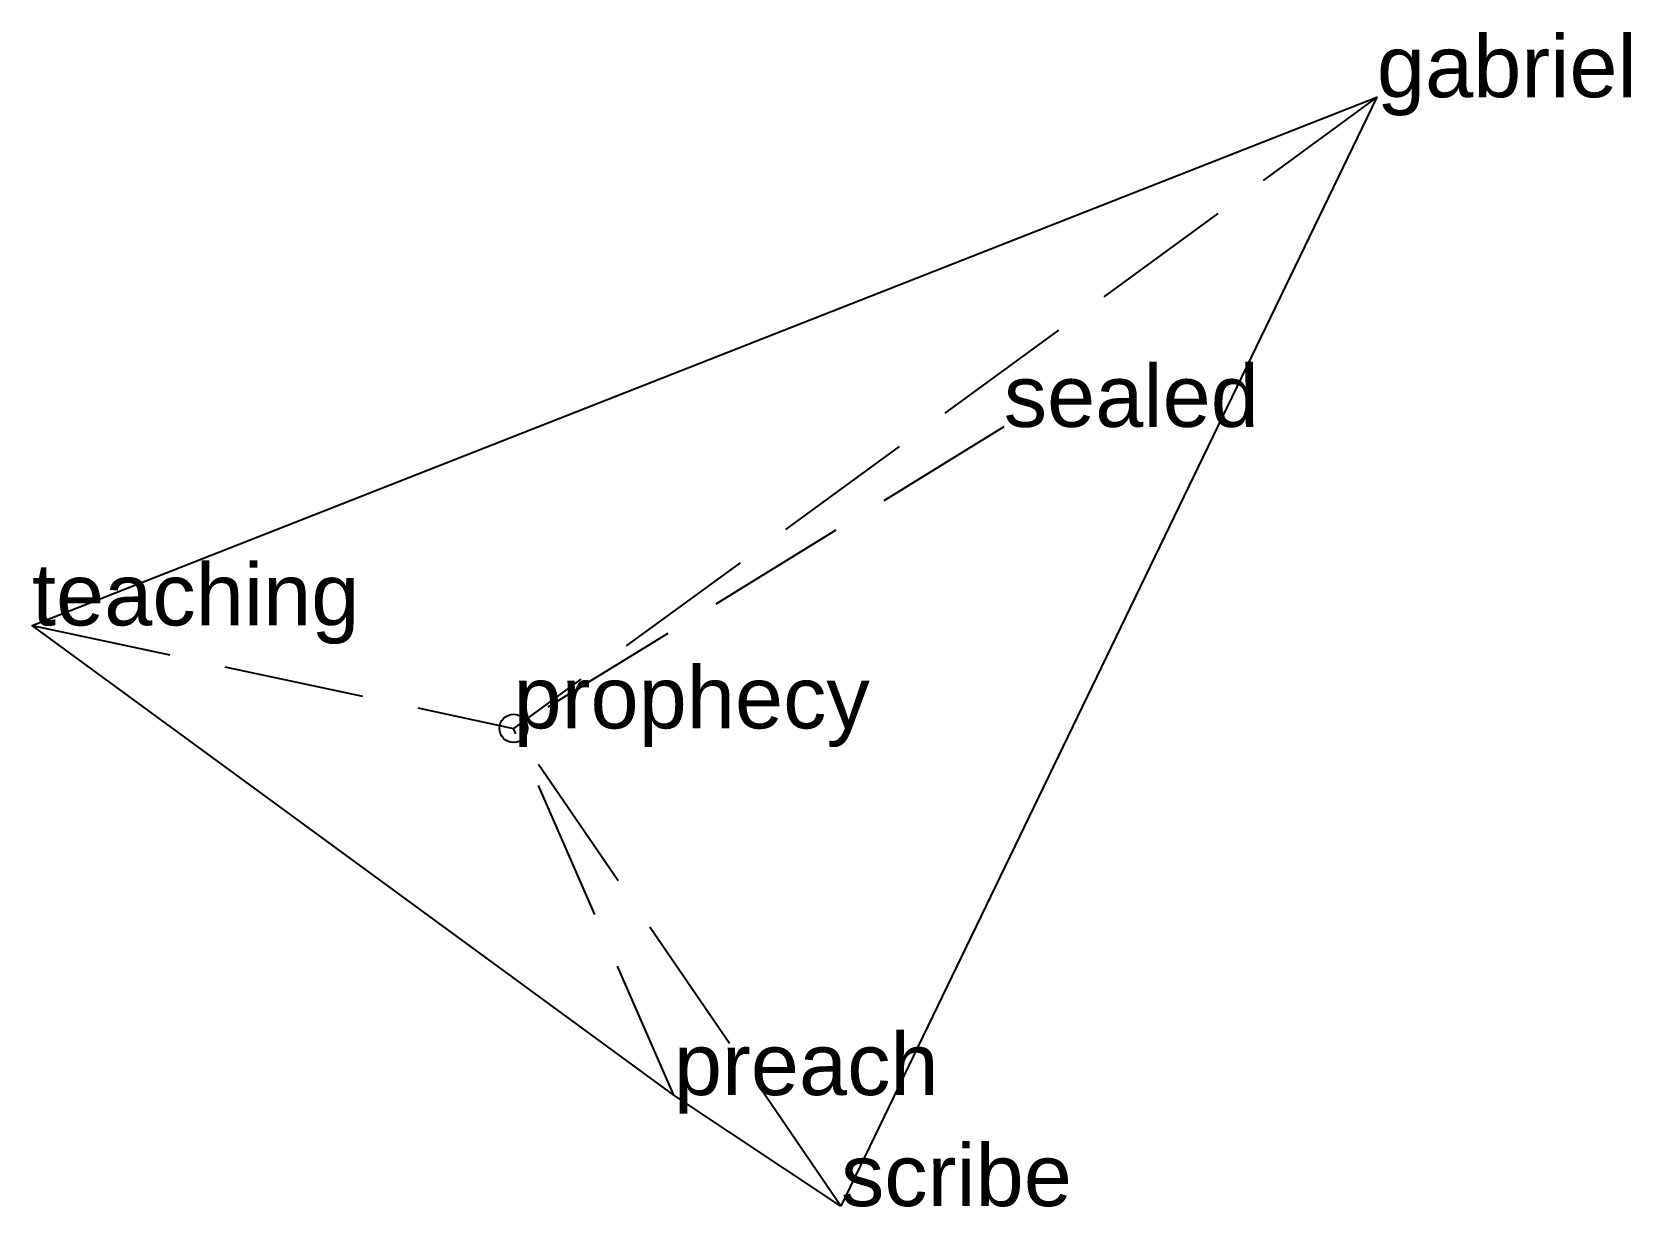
# Model space of a CAD drawing. Extents: x -0.85 to 1.98, y -0.85 to 1.24.
import ezdxf

# ---------------------------------------------------------------- set-up
doc = ezdxf.new("R2010")
doc.units = 0
doc.linetypes.add('DASHED2', pattern=[0.3, 0.25, -0.05])
doc.layers.add('TEXT', color=1, linetype='CONTINUOUS')
doc.styles.get("Standard").update_dxf_attribs({"font": 'arial.ttf'})

msp = doc.modelspace()

# ---------------------------------------------------------------- linework, layer by layer
at = {"linetype": 'DASHED2'}
for p in [(1.5321, 1.1202), (0.87, 0.5351), (-0.8545, 0.1827), (0, 0), (0.5811, -0.848), (0.2845, -0.6509)]:
    msp.add_line(p, (0, 0), dxfattribs=at)
msp.add_circle((0, 0), 0.025)
at = {"layer": 'OUTLINE', "linetype": 'CONTINUOUS'}
msp.add_polyline3d([(0.5811, -0.848, 0), (0.2845, -0.6509, 0), (-0.8545, 0.1827, 0), (1.5321, 1.1202, 0), (0.5811, -0.848, 0)], close=True, dxfattribs=at)

# ---------------------------------------------------------------- texts
at = {"layer": 'TEXT'}
for s, p in [('gabriel', (1.5321, 1.1202)), ('sealed', (0.87, 0.5351)), ('teaching', (-0.8545, 0.1827)), ('prophecy', (0, 0)), ('preach', (0.2845, -0.6509)), ('scribe', (0.5811, -0.848))]:
    msp.add_text(s, height=0.11, dxfattribs=at).set_placement(p)

doc.saveas('drawing.dxf')
